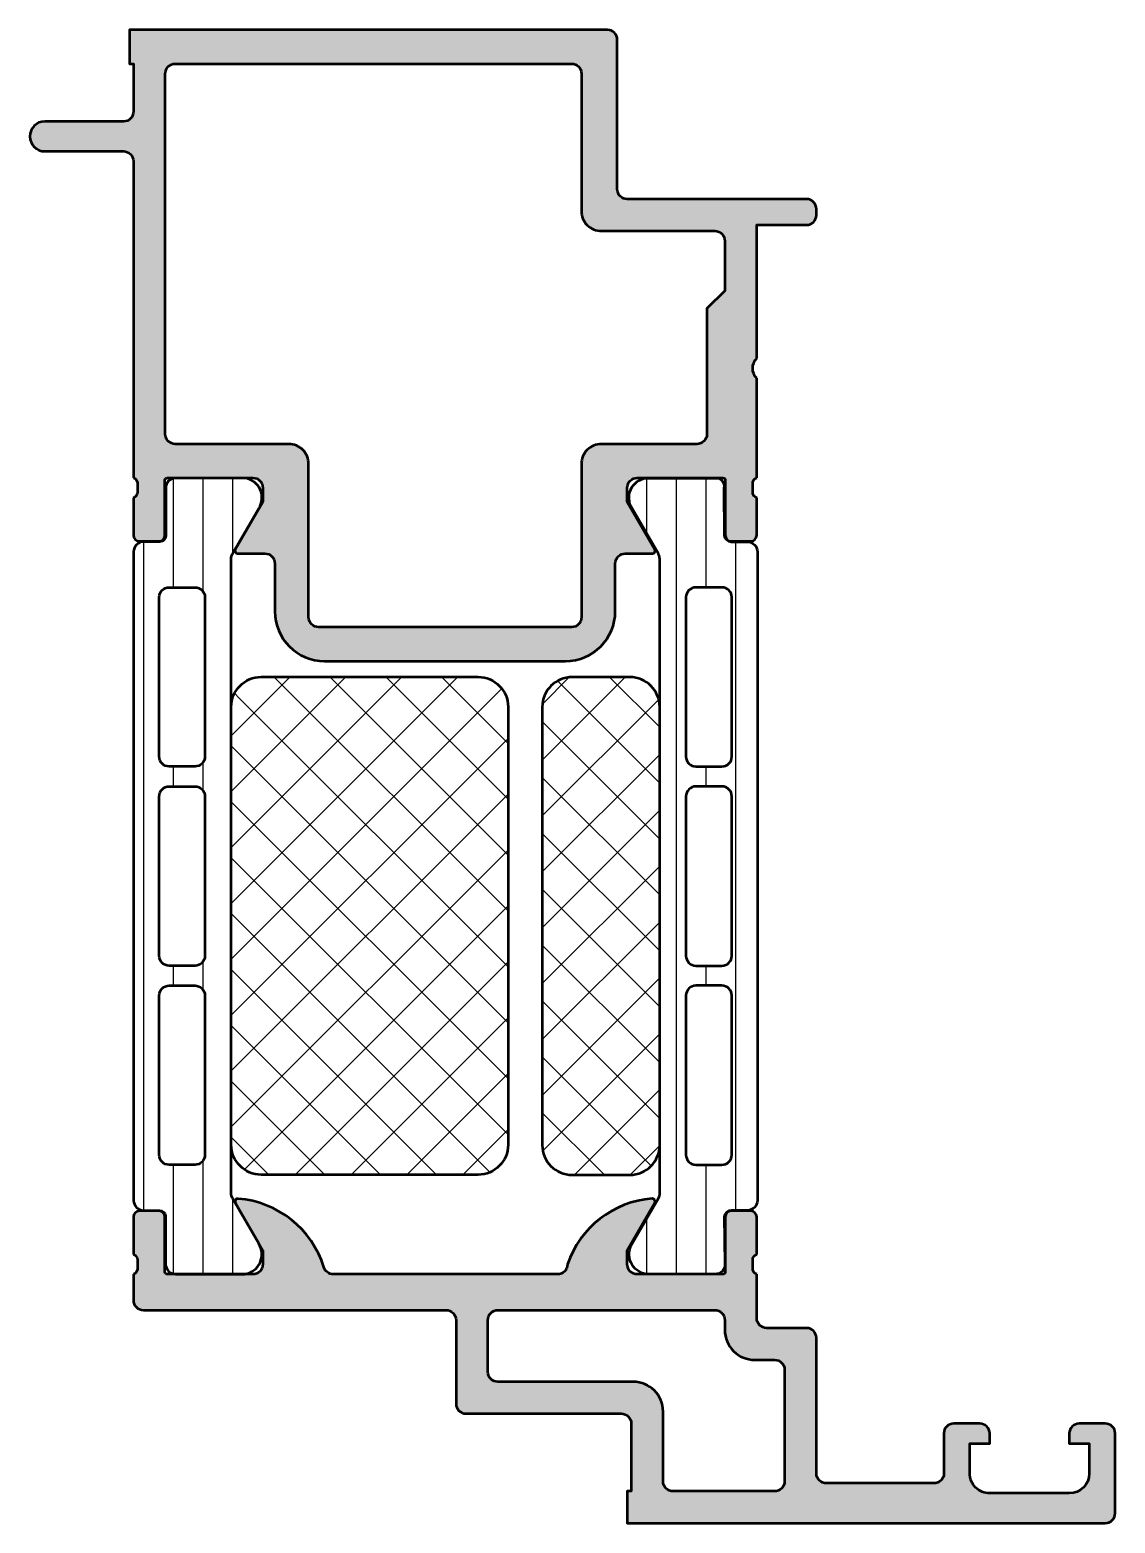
# Model space of a CAD drawing. Extents: x -29.5 to 25, y 0 to 75.
import ezdxf

# ---------------------------------------------------------------- set-up
doc = ezdxf.new("R2010")
doc.units = 0
for name, color, linetype, lineweight in [('0S-Alu contour', 7, 'Continuous', 50), ('0S-Alu hatch', 252, 'Continuous', 25), ('0S-Plastic contour', 254, 'Continuous', 50), ('0S-Plastic hatch', 253, 'Continuous', 25), ('0S-PT contour', 91, 'Continuous', 50), ('0S-PT hatch', 103, 'Continuous', 25)]:
    doc.layers.add(name, color=color, linetype=linetype, lineweight=lineweight)

# ---------------------------------------------------------------- blocks, each defined once
blk = doc.blocks.new('398190__18DB049D_CE49_4F8F_8D37_781AD5552739_')
at = {"layer": '0S-Alu hatch'}
h = blk.add_hatch(color=256, dxfattribs=at)
edge = h.paths.add_edge_path()
edge.add_line((-23.8, 10.7), (-8.6, 10.7))
edge.add_ellipse((-8.6, 10.2), major_axis=(-0.5, 0), ratio=1, start_angle=180.00003, end_angle=269.99997, ccw=False)
edge.add_line((-8.1, 10.2), (-8.1, 6))
edge.add_arc((-7.6, 6), 0.5, 180.00015, 269.99985)
edge.add_line((-7.6, 5.5), (0.2, 5.5))
edge.add_ellipse((0.2, 5), major_axis=(-0.5, 0), ratio=1, start_angle=179.99998, end_angle=269.99997, ccw=False)
edge.add_line((0.7, 5), (0.7, 1.6))
edge.add_line((0.7, 1.6), (0.5, 1.6))
edge.add_line((0.5, 1.6), (0.5, 0))
edge.add_line((0.5, 0), (24.5, 0))
edge.add_arc((24.5, 0.5), 0.5, 269.99849, 360.00151)
edge.add_line((25, 0.5), (25, 4.5))
edge.add_arc((24.5, 4.5), 0.5, 0.0005, 89.9995)
edge.add_line((24.5, 5), (23.2, 5))
edge.add_arc((23.2, 4.5), 0.5, 90.00136, 180.00039)
edge.add_line((22.7, 4.5), (22.7, 4))
edge.add_line((22.7, 4), (23.7, 4))
edge.add_line((23.7, 4), (23.7, 2.5))
edge.add_ellipse((22.7, 2.5), major_axis=(-1, 0), ratio=1, start_angle=90.00183, end_angle=179.99817, ccw=False)
edge.add_line((22.7, 1.5), (18.7, 1.5))
edge.add_ellipse((18.7, 2.5), major_axis=(-1, 0), ratio=1, start_angle=-0.00033, end_angle=90.00033, ccw=False)
edge.add_line((17.7, 2.5), (17.7, 4))
edge.add_line((17.7, 4), (18.7, 4))
edge.add_line((18.7, 4), (18.7, 4.5))
edge.add_arc((18.2, 4.5), 0.5, 0.00326, 89.99674)
edge.add_line((18.2, 5), (16.9, 5))
edge.add_arc((16.9, 4.5), 0.5, 90.00481, 179.99519)
edge.add_line((16.4, 4.5), (16.4, 2.5))
edge.add_ellipse((15.9, 2.5), major_axis=(-0.5, 0), ratio=1, start_angle=90.00153, end_angle=179.99847, ccw=False)
edge.add_line((15.9, 2), (10.5, 2))
edge.add_ellipse((10.5, 2.5), major_axis=(-0.5, 0), ratio=1, start_angle=0.00004, end_angle=89.99985, ccw=False)
edge.add_line((10, 2.5), (10, 9.3))
edge.add_arc((9.5, 9.3), 0.5, 0.00025, 89.99975)
edge.add_line((9.5, 9.8), (7.5, 9.8))
edge.add_ellipse((7.5, 10.3), major_axis=(-0.5, 0), ratio=1, start_angle=0, end_angle=90, ccw=False)
edge.add_line((7, 10.3), (7, 12.5))
edge.add_ellipse((7.079, 12.768), major_axis=(-0.279, 0), ratio=1, start_angle=-1.16459, end_angle=73.58012, ccw=False)
edge.add_line((6.8, 12.773), (6.8, 13.227))
edge.add_ellipse((7.079, 13.232), major_axis=(-0.279, 0), ratio=1, start_angle=-73.57541, end_angle=1.16287, ccw=False)
edge.add_line((7, 13.5), (7, 15.38))
edge.add_arc((6.7, 15.38), 0.3, 0, 90)
edge.add_line((6.7, 15.68), (5.72, 15.68))
edge.add_arc((5.72, 15.38), 0.3, 90, 180)
edge.add_line((5.42, 15.38), (5.42, 12.62))
edge.add_ellipse((5.3, 12.62), major_axis=(-0.12, 0), ratio=1, start_angle=90, end_angle=180, ccw=False)
edge.add_line((5.3, 12.5), (1, 12.5))
edge.add_ellipse((1, 13), major_axis=(-0.5, 0), ratio=1, start_angle=-0.00091, end_angle=90.00178, ccw=False)
edge.add_line((0.5, 13), (0.5, 13.7))
edge.add_line((0.5, 13.7), (1.879, 16.088))
edge.add_arc((1.758, 16.158), 0.14, 330.00008, 454.4153)
edge.add_arc((2.123, 11.431), 4.882, 94.4153, 161.24769)
edge.add_ellipse((-3, 13), major_axis=(-0.5, 0), ratio=1, start_angle=90.00015, end_angle=179.99952, ccw=False)
edge.add_line((-3, 12.5), (-14.258, 12.5))
edge.add_ellipse((-14.258, 13), major_axis=(-0.5, 0), ratio=1, start_angle=17.28924, end_angle=90, ccw=False)
edge.add_arc((-19.436, 11.388), 4.923, 17.28924, 85.45239)
edge.add_arc((-19.056, 16.156), 0.14, 85.45239, 209.99992)
edge.add_line((-19.178, 16.086), (-17.8, 13.7))
edge.add_line((-17.8, 13.7), (-17.8, 13))
edge.add_ellipse((-18.3, 13), major_axis=(-0.5, 0), ratio=1, start_angle=89.99806, end_angle=180.00106, ccw=False)
edge.add_line((-18.3, 12.5), (-22.6, 12.5))
edge.add_ellipse((-22.6, 12.62), major_axis=(-0.12, 0), ratio=1, start_angle=0, end_angle=90, ccw=False)
edge.add_line((-22.72, 12.62), (-22.72, 15.38))
edge.add_arc((-23.02, 15.38), 0.3, 0, 90)
edge.add_line((-23.02, 15.68), (-24, 15.68))
edge.add_arc((-24, 15.38), 0.3, 90, 180)
edge.add_line((-24.3, 15.38), (-24.3, 13.5))
edge.add_ellipse((-24.379, 13.232), major_axis=(-0.279, 0), ratio=1, start_angle=178.83713, end_angle=253.57541, ccw=False)
edge.add_line((-24.1, 13.227), (-24.1, 12.773))
edge.add_ellipse((-24.379, 12.768), major_axis=(-0.279, 0), ratio=1, start_angle=106.41988, end_angle=181.16459, ccw=False)
edge.add_line((-24.3, 12.5), (-24.3, 11.2))
edge.add_arc((-23.8, 11.2), 0.5, 180, 270)
edge = h.paths.add_edge_path()
edge.add_ellipse((-6, 10.2), major_axis=(-0.5, 0), ratio=1, start_angle=-89.99997, end_angle=0.00018, ccw=False)
edge.add_line((-6, 10.7), (4.9, 10.7))
edge.add_ellipse((4.9, 10.2), major_axis=(-0.5, 0), ratio=1, start_angle=180.00002, end_angle=269.99992, ccw=False)
edge.add_line((5.4, 10.2), (5.4, 9.7))
edge.add_arc((6.9, 9.7), 1.5, 179.99998, 270.00002)
edge.add_line((6.9, 8.2), (7.9, 8.2))
edge.add_ellipse((7.9, 7.7), major_axis=(-0.5, 0), ratio=1, start_angle=180.00009, end_angle=269.99991, ccw=False)
edge.add_line((8.4, 7.7), (8.4, 2.1))
edge.add_ellipse((7.9, 2.1), major_axis=(-0.5, 0), ratio=1, start_angle=90.00001, end_angle=179.99988, ccw=False)
edge.add_line((7.9, 1.6), (2.8, 1.6))
edge.add_ellipse((2.8, 2.1), major_axis=(-0.5, 0), ratio=1, start_angle=0.00026, end_angle=89.99974, ccw=False)
edge.add_line((2.3, 2.1), (2.3, 5.6))
edge.add_arc((0.8, 5.6), 1.5, 0.00012, 89.99994)
edge.add_line((0.8, 7.1), (-6, 7.1))
edge.add_ellipse((-6, 7.6), major_axis=(-0.5, 0), ratio=1, start_angle=-0.0003, end_angle=90.00008, ccw=False)
edge.add_line((-6.5, 7.6), (-6.5, 10.2))
at = {"layer": '0S-Alu contour', "color": 7}
for points in [[(-19.178, 16.086), (-17.8, 13.7), (-17.8, 13)], [(0.5, 13), (0.5, 13.7), (1.879, 16.088)], [(-24.3, 15.38), (-24.3, 13.5)], [(-23.02, 15.68), (-24, 15.68)], [(-22.72, 12.62), (-22.72, 15.38)], [(5.42, 15.38), (5.42, 12.62)], [(6.7, 15.68), (5.72, 15.68)], [(7, 13.5), (7, 15.38)], [(-24.1, 13.227), (-24.1, 12.773)], [(6.8, 12.773), (6.8, 13.227)], [(-24.3, 12.5), (-24.3, 11.2)], [(-18.3, 12.5), (-22.6, 12.5)], [(-3, 12.5), (-14.258, 12.5)], [(5.3, 12.5), (1, 12.5)], [(7, 10.3), (7, 12.5)], [(-23.8, 10.7), (-8.6, 10.7)], [(-6, 10.7), (4.9, 10.7)], [(-8.1, 10.2), (-8.1, 6)], [(-6.5, 7.6), (-6.5, 10.2)], [(5.4, 10.2), (5.4, 9.7)], [(9.5, 9.8), (7.5, 9.8)], [(10, 2.5), (10, 9.3)], [(6.9, 8.2), (7.9, 8.2)], [(8.4, 7.7), (8.4, 2.1)], [(0.8, 7.1), (-6, 7.1)], [(-7.6, 5.5), (0.2, 5.5)], [(2.3, 2.1), (2.3, 5.6)], [(0.7, 5), (0.7, 1.6), (0.5, 1.6), (0.5, 0), (24.5, 0)], [(18.2, 5), (16.9, 5)], [(24.5, 5), (23.2, 5)], [(16.4, 4.5), (16.4, 2.5)], [(17.7, 2.5), (17.7, 4), (18.7, 4), (18.7, 4.5)], [(22.7, 4.5), (22.7, 4), (23.7, 4), (23.7, 2.5)], [(25, 0.5), (25, 4.5)], [(7.9, 1.6), (2.8, 1.6)], [(15.9, 2), (10.5, 2)], [(22.7, 1.5), (18.7, 1.5)]]:
    blk.add_lwpolyline(points, dxfattribs=at)
for centre, radius, start, end in [((-19.056, 16.156), 0.14, 85.45239, 209.99992), ((-19.436, 11.388), 4.923, 17.28924, 85.45239), ((2.123, 11.431), 4.882, 94.4153, 161.24769), ((1.758, 16.158), 0.14, 330.00008, 94.4153), ((-24, 15.38), 0.3, 90, 180), ((-23.02, 15.38), 0.3, 0, 90), ((5.72, 15.38), 0.3, 90, 180), ((6.7, 15.38), 0.3, 0, 90), ((-23.8, 11.2), 0.5, 180, 270), ((9.5, 9.3), 0.5, 0.00025, 89.99975), ((6.9, 9.7), 1.5, 179.99998, 270.00002), ((0.8, 5.6), 1.5, 0.00012, 89.99994), ((-7.6, 6), 0.5, 180.00015, 269.99985), ((16.9, 4.5), 0.5, 90.00481, 179.99519), ((18.2, 4.5), 0.5, 0.00326, 89.99674), ((23.2, 4.5), 0.5, 90.00136, 180.00039), ((24.5, 4.5), 0.5, 0.0005, 89.9995), ((24.5, 0.5), 0.5, 269.99849, 0.00151)]:
    blk.add_arc(centre, radius, start, end, dxfattribs=at)
at = {"layer": '0S-Alu contour', "color": 7, "extrusion": (0, 0, -1)}
for centre, radius, start, end in [((24.379, 13.232), 0.279, 106.42459, 181.16287), ((24.379, 12.768), 0.279, 178.83541, 253.58012), ((18.3, 13), 0.5, 179.99894, 270.00194), ((14.258, 13), 0.5, 270, 342.71076), ((3, 13), 0.5, 180.00048, 269.99985), ((-1, 13), 0.5, 269.99822, 0.00091), ((-7.079, 13.232), 0.279, 358.83713, 73.57541), ((-7.079, 12.768), 0.279, 286.41988, 1.16459), ((22.6, 12.62), 0.12, 270, 0), ((-5.3, 12.62), 0.12, 180, 270), ((8.6, 10.2), 0.5, 90.00003, 179.99997), ((6, 10.2), 0.5, 359.99982, 89.99997), ((-4.9, 10.2), 0.5, 90.00008, 179.99998), ((-7.5, 10.3), 0.5, 270, 0), ((6, 7.6), 0.5, 269.99992, 0.0003), ((-7.9, 7.7), 0.5, 90.00009, 179.99991), ((-0.2, 5), 0.5, 90.00003, 180.00002), ((-10.5, 2.5), 0.5, 270.00015, 359.99996), ((-15.9, 2.5), 0.5, 180.00153, 269.99847), ((-18.7, 2.5), 1, 269.99967, 0.00033), ((-22.7, 2.5), 1, 180.00183, 269.99817), ((-2.8, 2.1), 0.5, 270.00026, 359.99974), ((-7.9, 2.1), 0.5, 180.00012, 269.99999)]:
    blk.add_arc(centre, radius, start, end, dxfattribs=at)
blk = doc.blocks.new('381920__E81BE94E_3C56_483C_B41D_58C7E4F651A2_')
at = {"layer": '0S-PT hatch'}
h = blk.add_hatch(dxfattribs=at)
h.set_pattern_fill('ANSI37', color=256, scale=0.625, angle=90, style=0)
edge = h.paths.add_edge_path()
edge.add_ellipse((-6.986, 41), major_axis=(-1.5, 0), ratio=1, start_angle=180.00019, end_angle=269.99981, ccw=False)
edge.add_line((-5.486, 41), (-5.486, 19))
edge.add_ellipse((-6.986, 19), major_axis=(-1.5, 0), ratio=1, start_angle=90.00007, end_angle=179.99993, ccw=False)
edge.add_line((-6.986, 17.5), (-17.886, 17.5))
edge.add_ellipse((-17.886, 19), major_axis=(-1.5, 0), ratio=1, start_angle=-0.00002, end_angle=89.99998, ccw=False)
edge.add_line((-19.386, 19), (-19.386, 41))
edge.add_ellipse((-17.886, 41), major_axis=(-1.5, 0), ratio=1, start_angle=270.00014, end_angle=359.99986, ccw=False)
edge.add_line((-17.886, 42.5), (-6.986, 42.5))
at = {"layer": '0S-PT contour', "color": 7}
for points in [[(-17.886, 42.5), (-6.986, 42.5)], [(-19.386, 19), (-19.386, 41)], [(-5.486, 41), (-5.486, 19)], [(-6.986, 17.5), (-17.886, 17.5)]]:
    blk.add_lwpolyline(points, dxfattribs=at)
at = {"layer": '0S-PT contour', "color": 7, "extrusion": (0, 0, -1)}
for centre, start, end in [((17.886, 41), 0.00014, 89.99986), ((6.986, 41), 90.00019, 179.99981), ((17.886, 19), 270.00002, 0.00002), ((6.986, 19), 180.00007, 269.99993)]:
    blk.add_arc(centre, 1.5, start, end, dxfattribs=at)
blk = doc.blocks.new('381920__2C3A6D3E_1B18_4021_9B82_0F9A324E9F98_')
at = {"layer": '0S-PT hatch'}
h = blk.add_hatch(dxfattribs=at)
h.set_pattern_fill('ANSI37', color=256, scale=0.625, angle=90, style=0)
edge = h.paths.add_edge_path()
edge.add_line((-3.772, 40.99), (-3.772, 18.99))
edge.add_arc((-2.272, 18.99), 1.5, 180.00009, 269.99991)
edge.add_line((-2.272, 17.49), (0.628, 17.49))
edge.add_arc((0.628, 18.99), 1.5, 270, 360)
edge.add_line((2.128, 18.99), (2.128, 40.99))
edge.add_arc((0.628, 40.99), 1.5, 0, 90)
edge.add_line((0.628, 42.49), (-2.272, 42.49))
edge.add_arc((-2.272, 40.99), 1.5, 90.00012, 179.99988)
at = {"layer": '0S-PT contour', "color": 7}
for points in [[(0.628, 42.49), (-2.272, 42.49)], [(-3.772, 40.99), (-3.772, 18.99)], [(2.128, 18.99), (2.128, 40.99)], [(-2.272, 17.49), (0.628, 17.49)]]:
    blk.add_lwpolyline(points, dxfattribs=at)
for centre, start, end in [((-2.272, 40.99), 90.00012, 179.99988), ((0.628, 40.99), 0, 90), ((-2.272, 18.99), 180.00009, 269.99991), ((0.628, 18.99), 270, 0)]:
    blk.add_arc(centre, 1.5, start, end, dxfattribs=at)
blk = doc.blocks.new('284165__D63FABCC_A521_473C_94BA_762BCEE3B904___2FA69E3A_5B88_4405_9037_F9E662060FCC_')
at = {"layer": '0S-Plastic hatch'}
h = blk.add_hatch(dxfattribs=at)
h.set_pattern_fill('ANSI31', color=256, scale=0.468, angle=45, style=0)
edge = h.paths.add_edge_path()
edge.add_line((7.035, 48.79), (7.035, 16.21))
edge.add_ellipse((6.535, 16.21), major_axis=(-0.5, 0), ratio=1, start_angle=90, end_angle=179.99997, ccw=False)
edge.add_line((6.535, 15.71), (5.724, 15.71))
edge.add_arc((5.772, 15.296), 0.417, 96.5185, 164.13472)
edge.add_line((5.371, 15.41), (5.403, 13.01))
edge.add_ellipse((4.939, 12.975), major_axis=(-0.465, 0), ratio=1, start_angle=88.22514, end_angle=184.28778, ccw=False)
edge.add_line((4.925, 12.51), (1.448, 12.51))
edge.add_ellipse((1.59, 13.5), major_axis=(-1, 0), ratio=1, start_angle=-32.72702, end_angle=81.81839, ccw=False)
edge.add_line((0.749, 14.04), (2.068, 16.324))
edge.add_arc((1.635, 16.574), 0.5, 330, 359.99994)
edge.add_line((2.135, 16.574), (2.13, 48.426))
edge.add_arc((1.63, 48.426), 0.5, 0.00006, 30)
edge.add_line((2.063, 48.676), (0.745, 50.96))
edge.add_ellipse((1.586, 51.5), major_axis=(-1, 0), ratio=1, start_angle=-81.81839, end_angle=32.72702, ccw=False)
edge.add_line((1.443, 52.49), (4.92, 52.49))
edge.add_ellipse((4.965, 52.099), major_axis=(-0.394, 0), ratio=1, start_angle=163.93073, end_angle=276.58385, ccw=False)
edge.add_line((5.343, 51.99), (5.368, 49.59))
edge.add_arc((5.765, 49.7), 0.413, 195.4958, 263.64638)
edge.add_line((5.72, 49.29), (6.535, 49.29))
edge.add_ellipse((6.535, 48.79), major_axis=(-0.5, 0), ratio=1, start_angle=179.99997, end_angle=270, ccw=False)
edge = h.paths.add_edge_path()
edge.add_line((5.749, 38.501), (5.749, 46.501))
edge.add_arc((5.249, 46.501), 0.5, 0, 90)
edge.add_line((5.249, 47.001), (3.949, 47.001))
edge.add_arc((3.949, 46.501), 0.5, 90, 180)
edge.add_line((3.449, 46.501), (3.449, 38.501))
edge.add_arc((3.949, 38.501), 0.5, 179.99958, 270.00042)
edge.add_line((3.949, 38.001), (5.249, 38.001))
edge.add_arc((5.249, 38.501), 0.5, 269.9981, 360)
edge = h.paths.add_edge_path()
edge.add_line((5.749, 28.497), (5.749, 36.501))
edge.add_arc((5.249, 36.501), 0.5, 0, 90)
edge.add_line((5.249, 37.001), (3.949, 37.001))
edge.add_arc((3.949, 36.501), 0.5, 90, 180)
edge.add_line((3.449, 36.501), (3.449, 28.497))
edge.add_arc((3.949, 28.497), 0.5, 180, 270)
edge.add_line((3.949, 27.997), (5.249, 27.997))
edge.add_arc((5.249, 28.497), 0.5, 270, 360)
edge = h.paths.add_edge_path()
edge.add_line((3.449, 26.497), (3.449, 18.497))
edge.add_arc((3.949, 18.497), 0.5, 179.99958, 270.00042)
edge.add_line((3.949, 17.997), (5.249, 17.997))
edge.add_arc((5.249, 18.497), 0.5, 269.9981, 360)
edge.add_line((5.749, 18.497), (5.749, 26.497))
edge.add_arc((5.249, 26.497), 0.5, 0, 90.0019)
edge.add_line((5.249, 26.997), (3.949, 26.997))
edge.add_arc((3.949, 26.497), 0.5, 89.99958, 180.00042)
at = {"layer": '0S-Alu contour', "color": 7}
for points in [[(3.449, 46.501), (3.449, 38.501)], [(5.249, 47.001), (3.949, 47.001)], [(5.749, 38.501), (5.749, 46.501)], [(3.949, 38.001), (5.249, 38.001)], [(5.249, 37.001), (3.949, 37.001)], [(3.449, 36.501), (3.449, 28.497)], [(5.749, 28.497), (5.749, 36.501)], [(3.949, 27.997), (5.249, 27.997)], [(3.449, 26.497), (3.449, 18.497)], [(5.249, 26.997), (3.949, 26.997)], [(5.749, 18.497), (5.749, 26.497)], [(3.949, 17.997), (5.249, 17.997)]]:
    blk.add_lwpolyline(points, dxfattribs=at)
for centre, start, end in [((3.949, 46.501), 90, 180), ((5.249, 46.501), 0, 90), ((3.949, 38.501), 179.99958, 270.00042), ((5.249, 38.501), 269.9981, 0), ((3.949, 36.501), 90, 180), ((5.249, 36.501), 0, 90), ((3.949, 28.497), 180, 270), ((5.249, 28.497), 270, 0), ((3.949, 26.497), 89.99958, 180.00042), ((5.249, 26.497), 0, 90.0019), ((3.949, 18.497), 179.99958, 270.00042), ((5.249, 18.497), 269.9981, 0)]:
    blk.add_arc(centre, 0.5, start, end, dxfattribs=at)
at = {"layer": '0S-Plastic contour', "color": 7}
for points in [[(1.443, 52.49), (4.92, 52.49)], [(5.343, 51.99), (5.368, 49.59)], [(2.063, 48.676), (0.745, 50.96)], [(5.72, 49.29), (6.535, 49.29)], [(7.035, 48.79), (7.035, 16.21)], [(2.135, 16.574), (2.13, 48.426)], [(0.749, 14.04), (2.068, 16.324)], [(5.371, 15.41), (5.403, 13.01)], [(6.535, 15.71), (5.724, 15.71)], [(4.925, 12.51), (1.448, 12.51)]]:
    blk.add_lwpolyline(points, dxfattribs=at)
at = {"layer": '0S-Plastic contour', "color": 7, "extrusion": (0, 0, -1)}
for centre, radius, start, end in [((-4.965, 52.099), 0.394, 83.41615, 196.06927), ((-1.586, 51.5), 1, 327.27298, 81.81839), ((-6.535, 48.79), 0.5, 90, 180.00003), ((-6.535, 16.21), 0.5, 180.00003, 270), ((-1.59, 13.5), 1, 278.18161, 32.72702), ((-4.939, 12.975), 0.465, 175.71222, 271.77486)]:
    blk.add_arc(centre, radius, start, end, dxfattribs=at)
at = {"layer": '0S-Plastic contour', "color": 7}
for centre, radius, start, end in [((5.765, 49.7), 0.413, 195.4958, 263.64638), ((1.63, 48.426), 0.5, 0.00006, 30), ((1.635, 16.574), 0.5, 330, 359.99994), ((5.772, 15.296), 0.417, 96.5185, 164.13472)]:
    blk.add_arc(centre, radius, start, end, dxfattribs=at)
blk = doc.blocks.new('284165__38069DAF_7432_4C2C_83AB_F2A8D5E1F535___DEAA5EE5_9A09_4151_B7BE_588419D072E2_')
at = {"layer": '0S-Plastic hatch'}
h = blk.add_hatch(dxfattribs=at)
h.set_pattern_fill('ANSI31', color=256, scale=0.468, angle=45, style=0)
edge = h.paths.add_edge_path()
edge.add_line((-24.292, 48.79), (-24.292, 16.21))
edge.add_arc((-23.792, 16.21), 0.5, 180.00003, 270)
edge.add_line((-23.792, 15.71), (-22.982, 15.71))
edge.add_ellipse((-22.982, 15.41), major_axis=(-0.3, 0), ratio=1, start_angle=180, end_angle=270, ccw=False)
edge.add_line((-22.682, 15.41), (-22.682, 13.01))
edge.add_arc((-22.182, 13.01), 0.5, 179.9997, 270.0003)
edge.add_line((-22.182, 12.51), (-18.706, 12.51))
edge.add_arc((-18.848, 13.5), 1, 278.18161, 392.72702)
edge.add_line((-18.007, 14.04), (-19.325, 16.324))
edge.add_ellipse((-18.892, 16.574), major_axis=(-0.5, 0), ratio=1, start_angle=-0.00006, end_angle=30, ccw=False)
edge.add_line((-19.392, 16.574), (-19.388, 48.426))
edge.add_ellipse((-18.888, 48.426), major_axis=(-0.5, 0), ratio=1, start_angle=330, end_angle=359.99994, ccw=False)
edge.add_line((-19.321, 48.676), (-18.002, 50.96))
edge.add_arc((-18.843, 51.5), 1, 327.27298, 441.81839)
edge.add_line((-18.701, 52.49), (-22.178, 52.49))
edge.add_arc((-22.178, 51.99), 0.5, 89.9997, 180.0003)
edge.add_line((-22.678, 51.99), (-22.677, 49.59))
edge.add_ellipse((-22.977, 49.59), major_axis=(-0.3, 0), ratio=1, start_angle=90, end_angle=180, ccw=False)
edge.add_line((-22.977, 49.29), (-23.792, 49.29))
edge.add_arc((-23.792, 48.79), 0.5, 90, 180.00003)
edge = h.paths.add_edge_path()
edge.add_line((-20.707, 46.501), (-20.707, 38.501))
edge.add_ellipse((-21.207, 38.501), major_axis=(-0.5, 0), ratio=1, start_angle=89.99958, end_angle=180.00042, ccw=False)
edge.add_line((-21.207, 38.001), (-22.507, 38.001))
edge.add_ellipse((-22.507, 38.501), major_axis=(-0.5, 0), ratio=1, start_angle=0, end_angle=90.0019, ccw=False)
edge.add_line((-23.007, 38.501), (-23.007, 46.501))
edge.add_ellipse((-22.507, 46.501), major_axis=(-0.5, 0), ratio=1, start_angle=270, end_angle=360, ccw=False)
edge.add_line((-22.507, 47.001), (-21.207, 47.001))
edge.add_ellipse((-21.207, 46.501), major_axis=(-0.5, 0), ratio=1, start_angle=180, end_angle=270, ccw=False)
edge = h.paths.add_edge_path()
edge.add_line((-20.707, 36.501), (-20.707, 28.497))
edge.add_ellipse((-21.207, 28.497), major_axis=(-0.5, 0), ratio=1, start_angle=90, end_angle=180, ccw=False)
edge.add_line((-21.207, 27.997), (-22.507, 27.997))
edge.add_ellipse((-22.507, 28.497), major_axis=(-0.5, 0), ratio=1, start_angle=0, end_angle=90, ccw=False)
edge.add_line((-23.007, 28.497), (-23.007, 36.501))
edge.add_ellipse((-22.507, 36.501), major_axis=(-0.5, 0), ratio=1, start_angle=270, end_angle=360, ccw=False)
edge.add_line((-22.507, 37.001), (-21.207, 37.001))
edge.add_ellipse((-21.207, 36.501), major_axis=(-0.5, 0), ratio=1, start_angle=180, end_angle=270, ccw=False)
edge = h.paths.add_edge_path()
edge.add_line((-23.007, 18.497), (-23.007, 26.497))
edge.add_ellipse((-22.507, 26.497), major_axis=(-0.5, 0), ratio=1, start_angle=269.9981, end_angle=360, ccw=False)
edge.add_line((-22.507, 26.997), (-21.207, 26.997))
edge.add_ellipse((-21.207, 26.497), major_axis=(-0.5, 0), ratio=1, start_angle=179.99958, end_angle=270.00042, ccw=False)
edge.add_line((-20.707, 26.497), (-20.707, 18.497))
edge.add_ellipse((-21.207, 18.497), major_axis=(-0.5, 0), ratio=1, start_angle=89.99958, end_angle=180.00042, ccw=False)
edge.add_line((-21.207, 17.997), (-22.507, 17.997))
edge.add_ellipse((-22.507, 18.497), major_axis=(-0.5, 0), ratio=1, start_angle=0, end_angle=90.0019, ccw=False)
at = {"layer": '0S-Alu contour', "color": 7}
for points in [[(-23.007, 38.501), (-23.007, 46.501)], [(-22.507, 47.001), (-21.207, 47.001)], [(-20.707, 46.501), (-20.707, 38.501)], [(-21.207, 38.001), (-22.507, 38.001)], [(-22.507, 37.001), (-21.207, 37.001)], [(-23.007, 28.497), (-23.007, 36.501)], [(-20.707, 36.501), (-20.707, 28.497)], [(-21.207, 27.997), (-22.507, 27.997)], [(-23.007, 18.497), (-23.007, 26.497)], [(-22.507, 26.997), (-21.207, 26.997)], [(-20.707, 26.497), (-20.707, 18.497)], [(-21.207, 17.997), (-22.507, 17.997)]]:
    blk.add_lwpolyline(points, dxfattribs=at)
at = {"layer": '0S-Alu contour', "color": 7, "extrusion": (0, 0, -1)}
for centre, start, end in [((22.507, 46.501), 0, 90), ((21.207, 46.501), 90, 180), ((22.507, 38.501), 269.9981, 0), ((21.207, 38.501), 179.99958, 270.00042), ((22.507, 36.501), 0, 90), ((21.207, 36.501), 90, 180), ((22.507, 28.497), 270, 0), ((21.207, 28.497), 180, 270), ((22.507, 26.497), 0, 90.0019), ((21.207, 26.497), 89.99958, 180.00042), ((22.507, 18.497), 269.9981, 0), ((21.207, 18.497), 179.99958, 270.00042)]:
    blk.add_arc(centre, 0.5, start, end, dxfattribs=at)
at = {"layer": '0S-Plastic contour', "color": 7}
for points in [[(-22.678, 51.99), (-22.677, 49.59)], [(-18.701, 52.49), (-22.178, 52.49)], [(-19.321, 48.676), (-18.002, 50.96)], [(-24.292, 48.79), (-24.292, 16.21)], [(-22.977, 49.29), (-23.792, 49.29)], [(-19.392, 16.574), (-19.388, 48.426)], [(-18.007, 14.04), (-19.325, 16.324)], [(-23.792, 15.71), (-22.982, 15.71)], [(-22.682, 15.41), (-22.682, 13.01)], [(-22.182, 12.51), (-18.706, 12.51)]]:
    blk.add_lwpolyline(points, dxfattribs=at)
for centre, radius, start, end in [((-22.178, 51.99), 0.5, 89.9997, 180.0003), ((-18.843, 51.5), 1, 327.27298, 81.81839), ((-23.792, 48.79), 0.5, 90, 180.00003), ((-23.792, 16.21), 0.5, 180.00003, 270), ((-18.848, 13.5), 1, 278.18161, 32.72702), ((-22.182, 13.01), 0.5, 179.9997, 270.0003)]:
    blk.add_arc(centre, radius, start, end, dxfattribs=at)
at = {"layer": '0S-Plastic contour', "color": 7, "extrusion": (0, 0, -1)}
for centre, radius, start, end in [((22.977, 49.59), 0.3, 180, 270), ((18.888, 48.426), 0.5, 0.00006, 30), ((18.892, 16.574), 0.5, 330, 0.00006), ((22.982, 15.41), 0.3, 90, 180)]:
    blk.add_arc(centre, radius, start, end, dxfattribs=at)
blk = doc.blocks.new('398180__B64FC078_1553_4F26_847B_9A64A9770002_')
at = {"layer": '0S-Alu hatch'}
h = blk.add_hatch(color=256, dxfattribs=at)
edge = h.paths.add_edge_path()
edge.add_arc((-28.75, 69.65), 0.75, 90, 270)
edge.add_line((-28.75, 68.9), (-24.8, 68.9))
edge.add_ellipse((-24.8, 68.4), major_axis=(-0.5, 0), ratio=1, start_angle=179.99852, end_angle=270.00148, ccw=False)
edge.add_line((-24.3, 68.4), (-24.3, 52.5))
edge.add_ellipse((-24.379, 52.233), major_axis=(-0.279, 0), ratio=1, start_angle=178.83541, end_angle=253.58012, ccw=False)
edge.add_line((-24.1, 52.227), (-24.1, 51.774))
edge.add_ellipse((-24.379, 51.768), major_axis=(-0.279, 0), ratio=1, start_angle=106.42459, end_angle=181.16287, ccw=False)
edge.add_line((-24.3, 51.5), (-24.3, 49.62))
edge.add_arc((-24, 49.62), 0.3, 180, 270)
edge.add_line((-24, 49.32), (-23.02, 49.32))
edge.add_arc((-23.02, 49.62), 0.3, 270, 360)
edge.add_line((-22.72, 49.62), (-22.72, 52.38))
edge.add_ellipse((-22.6, 52.38), major_axis=(-0.12, 0), ratio=1, start_angle=270, end_angle=360, ccw=False)
edge.add_line((-22.6, 52.5), (-18.3, 52.5))
edge.add_ellipse((-18.3, 52), major_axis=(-0.5, 0), ratio=1, start_angle=179.99882, end_angle=270.00118, ccw=False)
edge.add_line((-17.8, 52), (-17.8, 51.3))
edge.add_line((-17.8, 51.3), (-19.188, 48.896))
edge.add_arc((-19.061, 48.839), 0.139, 155.94089, 266.60875)
edge.add_line((-19.07, 48.7), (-17.7, 48.7))
edge.add_ellipse((-17.7, 48.2), major_axis=(-0.5, 0), ratio=1, start_angle=180, end_angle=270, ccw=False)
edge.add_line((-17.2, 48.2), (-17.2, 45.8))
edge.add_arc((-14.7, 45.8), 2.5, 180, 270)
edge.add_line((-14.7, 43.3), (-2.6, 43.3))
edge.add_arc((-2.6, 45.8), 2.5, 270, 360)
edge.add_line((-0.1, 45.8), (-0.1, 48.2))
edge.add_ellipse((0.4, 48.2), major_axis=(-0.5, 0), ratio=1, start_angle=270, end_angle=360, ccw=False)
edge.add_line((0.4, 48.7), (1.77, 48.7))
edge.add_arc((1.761, 48.839), 0.139, 273.39125, 384.05911)
edge.add_line((1.888, 48.896), (0.5, 51.3))
edge.add_line((0.5, 51.3), (0.5, 52))
edge.add_ellipse((1, 52), major_axis=(-0.5, 0), ratio=1, start_angle=-90.00118, end_angle=0.00118, ccw=False)
edge.add_line((1, 52.5), (5.3, 52.5))
edge.add_ellipse((5.3, 52.38), major_axis=(-0.12, 0), ratio=1, start_angle=180, end_angle=270, ccw=False)
edge.add_line((5.42, 52.38), (5.42, 49.62))
edge.add_arc((5.72, 49.62), 0.3, 180, 270)
edge.add_line((5.72, 49.32), (6.7, 49.32))
edge.add_arc((6.7, 49.62), 0.3, 270, 360)
edge.add_line((7, 49.62), (7, 51.5))
edge.add_ellipse((7.079, 51.768), major_axis=(-0.279, 0), ratio=1, start_angle=-1.16287, end_angle=73.57541, ccw=False)
edge.add_line((6.8, 51.774), (6.8, 52.227))
edge.add_ellipse((7.079, 52.233), major_axis=(-0.279, 0), ratio=1, start_angle=-73.58012, end_angle=1.16459, ccw=False)
edge.add_line((7, 52.5), (7, 57.5))
edge.add_ellipse((7.525, 58), major_axis=(-0.725, 0), ratio=1, start_angle=-43.60414, end_angle=43.60414, ccw=False)
edge.add_line((7, 58.5), (7, 65.2))
edge.add_line((7, 65.2), (9.5, 65.2))
edge.add_arc((9.5, 65.7), 0.5, 270.00452, 359.99548)
edge.add_line((10, 65.7), (10, 66))
edge.add_arc((9.5, 66), 0.5, 0.00558, 89.99442)
edge.add_line((9.5, 66.5), (0.5, 66.5))
edge.add_ellipse((0.5, 67), major_axis=(-0.5, 0), ratio=1, start_angle=-0.00316, end_angle=90, ccw=False)
edge.add_line((0, 67), (0, 74.5))
edge.add_arc((-0.5, 74.5), 0.5, 0.00631, 89.99369)
edge.add_line((-0.5, 75), (-24.5, 75))
edge.add_line((-24.5, 75), (-24.5, 73.3))
edge.add_line((-24.5, 73.3), (-24.3, 73.3))
edge.add_line((-24.3, 73.3), (-24.3, 70.9))
edge.add_ellipse((-24.8, 70.9), major_axis=(-0.5, 0), ratio=1, start_angle=90.00002, end_angle=179.99998, ccw=False)
edge.add_line((-24.8, 70.4), (-28.75, 70.4))
edge = h.paths.add_edge_path()
edge.add_ellipse((-22.2, 72.8), major_axis=(-0.5, 0), ratio=1, start_angle=-90.00148, end_angle=0.0006, ccw=False)
edge.add_line((-22.2, 73.3), (-2.3, 73.3))
edge.add_ellipse((-2.3, 72.8), major_axis=(-0.5, 0), ratio=1, start_angle=180.00452, end_angle=269.99548, ccw=False)
edge.add_line((-1.8, 72.8), (-1.8, 65.9))
edge.add_arc((-0.8, 65.9), 1, 179.99822, 270.00178)
edge.add_line((-0.8, 64.9), (4.9, 64.9))
edge.add_ellipse((4.9, 64.4), major_axis=(-0.5, 0), ratio=1, start_angle=180.00631, end_angle=269.99369, ccw=False)
edge.add_line((5.4, 64.4), (5.4, 61.9))
edge.add_line((5.4, 61.9), (4.5, 61))
edge.add_line((4.5, 61), (4.5, 54.7))
edge.add_ellipse((4, 54.7), major_axis=(-0.5, 0), ratio=1, start_angle=90, end_angle=180, ccw=False)
edge.add_line((4, 54.2), (-0.8, 54.2))
edge.add_arc((-0.8, 53.2), 1, 89.99988, 180.00012)
edge.add_line((-1.8, 53.2), (-1.8, 45.5))
edge.add_ellipse((-2.3, 45.5), major_axis=(-0.5, 0), ratio=1, start_angle=90.0021, end_angle=179.99527, ccw=False)
edge.add_line((-2.3, 45), (-15, 45))
edge.add_ellipse((-15, 45.5), major_axis=(-0.5, 0), ratio=1, start_angle=0.00473, end_angle=89.9979, ccw=False)
edge.add_line((-15.5, 45.5), (-15.5, 53.2))
edge.add_arc((-16.5, 53.2), 1, 359.99988, 450.00012)
edge.add_line((-16.5, 54.2), (-22.2, 54.2))
edge.add_ellipse((-22.2, 54.7), major_axis=(-0.5, 0), ratio=1, start_angle=0, end_angle=90, ccw=False)
edge.add_line((-22.7, 54.7), (-22.7, 72.8))
at = {"layer": '0S-Alu contour', "color": 7}
for points in [[(-0.5, 75), (-24.5, 75), (-24.5, 73.3), (-24.3, 73.3), (-24.3, 70.9)], [(0, 67), (0, 74.5)], [(-22.7, 54.7), (-22.7, 72.8)], [(-22.2, 73.3), (-2.3, 73.3)], [(-1.8, 72.8), (-1.8, 65.9)], [(-24.8, 70.4), (-28.75, 70.4)], [(-28.75, 68.9), (-24.8, 68.9)], [(-24.3, 68.4), (-24.3, 52.5)], [(9.5, 66.5), (0.5, 66.5)], [(10, 65.7), (10, 66)], [(-0.8, 64.9), (4.9, 64.9)], [(7, 58.5), (7, 65.2), (9.5, 65.2)], [(5.4, 64.4), (5.4, 61.9), (4.5, 61), (4.5, 54.7)], [(7, 52.5), (7, 57.5)], [(-16.5, 54.2), (-22.2, 54.2)], [(4, 54.2), (-0.8, 54.2)], [(-22.6, 52.5), (-18.3, 52.5)], [(-15.5, 45.5), (-15.5, 53.2)], [(-1.8, 53.2), (-1.8, 45.5)], [(1, 52.5), (5.3, 52.5)], [(-24.1, 52.227), (-24.1, 51.774)], [(-22.72, 49.62), (-22.72, 52.38)], [(-17.8, 52), (-17.8, 51.3), (-19.188, 48.896)], [(1.888, 48.896), (0.5, 51.3), (0.5, 52)], [(5.42, 52.38), (5.42, 49.62)], [(6.8, 51.774), (6.8, 52.227)], [(-24.3, 51.5), (-24.3, 49.62)], [(7, 49.62), (7, 51.5)], [(-24, 49.32), (-23.02, 49.32)], [(5.72, 49.32), (6.7, 49.32)], [(-19.07, 48.7), (-17.7, 48.7)], [(-17.2, 48.2), (-17.2, 45.8)], [(-0.1, 45.8), (-0.1, 48.2)], [(0.4, 48.7), (1.77, 48.7)], [(-2.3, 45), (-15, 45)], [(-14.7, 43.3), (-2.6, 43.3)]]:
    blk.add_lwpolyline(points, dxfattribs=at)
for centre, radius, start, end in [((-0.5, 74.5), 0.5, 0.00631, 89.99369), ((-28.75, 69.65), 0.75, 90, 270), ((9.5, 66), 0.5, 0.00558, 89.99442), ((-0.8, 65.9), 1, 179.99822, 270.00178), ((9.5, 65.7), 0.5, 270.00452, 359.99548), ((-16.5, 53.2), 1, 359.99988, 90.00012), ((-0.8, 53.2), 1, 89.99988, 180.00012), ((-24, 49.62), 0.3, 180, 270), ((-23.02, 49.62), 0.3, 270, 0), ((5.72, 49.62), 0.3, 180, 270), ((6.7, 49.62), 0.3, 270, 0), ((-19.061, 48.839), 0.139, 155.94089, 266.60875), ((1.761, 48.839), 0.139, 273.39125, 24.05911), ((-14.7, 45.8), 2.5, 180, 270), ((-2.6, 45.8), 2.5, 270, 0)]:
    blk.add_arc(centre, radius, start, end, dxfattribs=at)
at = {"layer": '0S-Alu contour', "color": 7, "extrusion": (0, 0, -1)}
for centre, radius, start, end in [((22.2, 72.8), 0.5, 359.9994, 90.00148), ((2.3, 72.8), 0.5, 90.00452, 179.99548), ((24.8, 70.9), 0.5, 180.00002, 269.99998), ((24.8, 68.4), 0.5, 89.99852, 180.00148), ((-0.5, 67), 0.5, 270, 0.00316), ((-4.9, 64.4), 0.5, 90.00631, 179.99369), ((-7.525, 58), 0.725, 316.39586, 43.60414), ((22.2, 54.7), 0.5, 270, 0), ((-4, 54.7), 0.5, 180, 270), ((24.379, 52.233), 0.279, 106.41988, 181.16459), ((22.6, 52.38), 0.12, 0, 90), ((18.3, 52), 0.5, 89.99882, 180.00118), ((-1, 52), 0.5, 359.99882, 90.00118), ((-5.3, 52.38), 0.12, 90, 180), ((-7.079, 52.233), 0.279, 358.83541, 73.58012), ((24.379, 51.768), 0.279, 178.83713, 253.57541), ((-7.079, 51.768), 0.279, 286.42459, 1.16287), ((17.7, 48.2), 0.5, 90, 180), ((-0.4, 48.2), 0.5, 0, 90), ((15, 45.5), 0.5, 270.0021, 359.99527), ((2.3, 45.5), 0.5, 180.00473, 269.9979)]:
    blk.add_arc(centre, radius, start, end, dxfattribs=at)
blk = doc.blocks.new('381920__BA9DAD41_C59D_496A_B28E_8A41AECD239E_')
at = {"layer": '0S-Alu contour', "color": 7}
for name in ['398180__B64FC078_1553_4F26_847B_9A64A9770002_', '398190__18DB049D_CE49_4F8F_8D37_781AD5552739_']:
    blk.add_blockref(name, (0, 0), dxfattribs=at)
at = {"layer": '0S-Plastic contour', "color": 7}
for name in ['284165__D63FABCC_A521_473C_94BA_762BCEE3B904___2FA69E3A_5B88_4405_9037_F9E662060FCC_', '284165__38069DAF_7432_4C2C_83AB_F2A8D5E1F535___DEAA5EE5_9A09_4151_B7BE_588419D072E2_']:
    blk.add_blockref(name, (0, 0), dxfattribs=at)
at = {"layer": '0S-PT contour', "color": 7}
for name in ['381920__E81BE94E_3C56_483C_B41D_58C7E4F651A2_', '381920__2C3A6D3E_1B18_4021_9B82_0F9A324E9F98_']:
    blk.add_blockref(name, (0, 0), dxfattribs=at)

msp = doc.modelspace()

# ---------------------------------------------------------------- block references
at = {"layer": '0S-Alu contour', "color": 7}
msp.add_blockref('381920__BA9DAD41_C59D_496A_B28E_8A41AECD239E_', (0, 0), dxfattribs=at)

doc.saveas('drawing.dxf')
